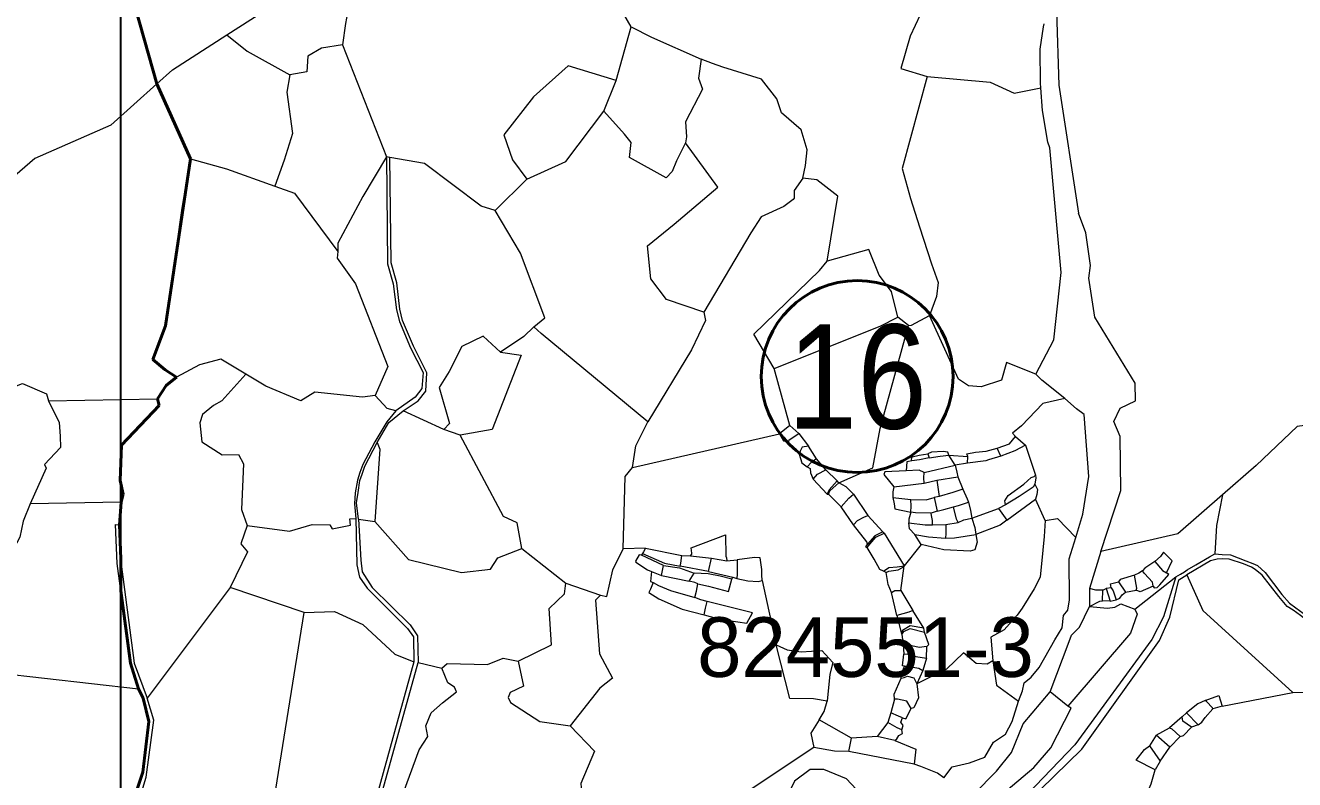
# Model space of a CAD drawing. Header units: metres. Extents: x 548568 to 557107, y 1817749 to 1829427.
# Drawn here: x 552936 to 553788, y 1823411 to 1823918 of the extents above; entities that cross this region are included whole.
import ezdxf
from ezdxf.enums import TextEntityAlignment as Align

# ---------------------------------------------------------------- set-up
doc = ezdxf.new("R2010")
doc.units = ezdxf.units.M
doc.header["$LTSCALE"] = 28
doc.linetypes.add('LONG_DASHED', pattern=[7.5, 6, -1.5])
for name, color, linetype, lineweight in [('10', 7, 'Continuous', 13), ('23', 7, 'Continuous', 13), ('32', 7, 'Continuous', 13), ('34', 7, 'LONG_DASHED', 40), ('54', 7, 'Continuous', 25), ('63', 7, 'Continuous', 40)]:
    doc.layers.add(name, color=color, linetype=linetype, lineweight=lineweight)
doc.layers.add('55', color=7, linetype='Continuous')

msp = doc.modelspace()

# ---------------------------------------------------------------- linework, layer by layer
at = {"layer": '10'}
for p, q in [((553342.69, 1823916.5), (553329.56, 1823939.54)), ((553332.48, 1823880.46), (553342.69, 1823916.5)), ((553034.67, 1823887.68), (553071.26, 1823911.22)), ((553148.79, 1823904.42), (553178.41, 1823829.27)), ((553024.19, 1823878.27), (553046.68, 1823828.02)), ((553324.36, 1823860.03), (553332.48, 1823880.46)), ((552942.27, 1823828.16), (552889.61, 1823782.61)), ((553178.41, 1823829.27), (553162.51, 1823802.74)), ((553272.59, 1823814.37), (553251.39, 1823793.23)), ((553528.84, 1823716.05), (553521.83, 1823721.49)), ((553282.3, 1823710.53), (553277.22, 1823715.01)), ((553353.96, 1823651.39), (553282.3, 1823710.53)), ((553449.13, 1823648.76), (553438.6, 1823687.07)), ((552951.35, 1823665.49), (553024.66, 1823666.73)), ((553216.95, 1823646.23), (553189.58, 1823658.78)), ((553449.13, 1823648.76), (553442.24, 1823643.31)), ((553455.29, 1823643.37), (553449.13, 1823648.76)), ((553227.76, 1823642.29), (553216.95, 1823646.23)), ((553343.46, 1823620.71), (553442.24, 1823643.31)), ((553455.29, 1823643.37), (553461.7, 1823635)), ((553467.18, 1823626.49), (553461.7, 1823635)), ((553607.38, 1823635.65), (553614.07, 1823615.43)), ((553473.49, 1823619.08), (553467.18, 1823626.49)), ((553539.38, 1823617.28), (553560.16, 1823622.26)), ((553541.81, 1823629.71), (553542.76, 1823627.09)), ((553556.04, 1823628.97), (553568.64, 1823628.02)), ((553473.49, 1823619.08), (553481.06, 1823611.75)), ((553547.94, 1823612.13), (553562.09, 1823614.45)), ((553562.09, 1823614.45), (553565.31, 1823606.07)), ((553474.24, 1823602.68), (553464.98, 1823612.9)), ((553482.08, 1823610.29), (553481.06, 1823611.75)), ((553518.96, 1823607.59), (553539.46, 1823610.17)), ((553539.46, 1823610.17), (553547.94, 1823612.13)), ((553547.94, 1823612.13), (553549.49, 1823601.23)), ((553000.23, 1823597.37), (552939.08, 1823596.29)), ((552999.05, 1823582.21), (553000.23, 1823597.37)), ((552999.05, 1823582.21), (553000.23, 1823597.37)), ((553474.24, 1823602.68), (553475.24, 1823602.82)), ((553475.24, 1823602.82), (553483.66, 1823594.23)), ((553491.94, 1823602.69), (553501.51, 1823588.43)), ((553518.26, 1823600.59), (553530.57, 1823599.15)), ((553549.49, 1823601.23), (553546.14, 1823600.38)), ((553546.14, 1823600.38), (553548.09, 1823591.26)), ((553594.9, 1823585.16), (553614.25, 1823599.37)), ((553620.73, 1823585.1), (553614.25, 1823599.37)), ((553491.9, 1823582.02), (553483.66, 1823594.23)), ((553501.51, 1823588.43), (553511.75, 1823577.32)), ((553548.09, 1823591.26), (553544.14, 1823590.01)), ((553571.37, 1823586.71), (553589.42, 1823593.17)), ((553159.63, 1823585.88), (553170.55, 1823584.37)), ((553545.04, 1823582.17), (553553.87, 1823582.42)), ((553553.87, 1823582.42), (553562.15, 1823583.74)), ((553512.6, 1823576.63), (553511.75, 1823577.32)), ((553512.6, 1823576.63), (553525.96, 1823554.54)), ((553537.34, 1823569.01), (553533.1, 1823575.73)), ((553269.15, 1823566.29), (553298.73, 1823542.91)), ((553352.3, 1823566.54), (553337.25, 1823566.07)), ((553352.3, 1823566.54), (553376.65, 1823561.56)), ((553537.34, 1823569.01), (553525.96, 1823554.54)), ((553363.03, 1823548.11), (553364.43, 1823554.92)), ((553376.65, 1823561.56), (553382.6, 1823561.3)), ((553382.6, 1823561.3), (553396.59, 1823559.76)), ((553394.66, 1823550.77), (553396.59, 1823559.76)), ((553396.59, 1823559.76), (553406.86, 1823557.91)), ((553406.86, 1823557.91), (553413.89, 1823558.6)), ((553523.82, 1823537.98), (553525.96, 1823554.54)), ((553356.42, 1823550.89), (553363.03, 1823548.11)), ((553363.03, 1823548.11), (553381.71, 1823544.24)), ((553381.71, 1823544.24), (553385.05, 1823549.59)), ((553410.88, 1823546.93), (553413.55, 1823546.15)), ((553513.85, 1823550.08), (553512.1, 1823550.91)), ((553680.86, 1823525.59), (553708.36, 1823547.26)), ((553073.41, 1823539.95), (553017.71, 1823465.8)), ((553123.09, 1823523.17), (553073.41, 1823539.95)), ((553298.73, 1823542.91), (553322.08, 1823534.9)), ((553430.59, 1823544.77), (553440.02, 1823501.55)), ((553520.96, 1823521.14), (553517.42, 1823536.77)), ((553523.82, 1823537.98), (553531.86, 1823524.64)), ((553659.44, 1823538.36), (553661.62, 1823539.27)), ((553665.01, 1823539.84), (553661.62, 1823539.27)), ((553669.94, 1823543.79), (553674.64, 1823536.82)), ((553674.64, 1823536.82), (553681.87, 1823538.27)), ((553664.33, 1823530.91), (553668.44, 1823531.81)), ((553101.73, 1823390.47), (553123.09, 1823523.17)), ((553539.19, 1823512.82), (553531.86, 1823524.64)), ((553539.58, 1823510.05), (553539.19, 1823512.82)), ((553524.49, 1823508.48), (553525.31, 1823501.83)), ((553525.31, 1823501.83), (553525.73, 1823495.37)), ((553541.04, 1823492.51), (553541.13, 1823500.35)), ((552858.19, 1823489.25), (553011.84, 1823471.99)), ((553199.64, 1823489.66), (553215.47, 1823485.97)), ((553541.04, 1823492.51), (553538.57, 1823484.35)), ((553538.57, 1823484.35), (553534.39, 1823475.35)), ((553635.78, 1823460.44), (553624.12, 1823469.9)), ((553739.47, 1823460.25), (553787.02, 1823469.6)), ((553787.02, 1823469.6), (553805.51, 1823469.7)), ((553519.56, 1823465.12), (553517.08, 1823455.78)), ((553739.47, 1823460.25), (553733.23, 1823458.57)), ((553490.72, 1823438.88), (553468.94, 1823451.27)), ((553517.08, 1823455.78), (553515.07, 1823449.31)), ((553712.65, 1823453.08), (553704.07, 1823445.86)), ((553712.65, 1823453.08), (553715.61, 1823455.86)), ((553715.61, 1823455.86), (553723.32, 1823447.84)), ((553515.07, 1823449.31), (553507.95, 1823439.88)), ((553695.19, 1823440.93), (553704.07, 1823445.86)), ((553723.32, 1823447.84), (553718.95, 1823446.33)), ((553488.79, 1823429.8), (553490.72, 1823438.88)), ((553507.95, 1823439.88), (553490.72, 1823438.88)), ((553519.67, 1823437.29), (553507.95, 1823439.88)), ((553695.19, 1823440.93), (553690.75, 1823433.78)), ((553711.38, 1823440.08), (553704.39, 1823432.92)), ((553697.79, 1823423.37), (553694.63, 1823417.51))]:
    msp.add_line(p, q, dxfattribs=at)
for points in [[(553071.26, 1823911.22), (553141.24, 1823956.24), (553158.01, 1823971.46)], [(553177.29, 1823954.84), (553163.2, 1823938.74), (553154.16, 1823936.94), (553150.83, 1823918.76), (553148.79, 1823904.42)], [(553539.62, 1823946.58), (553539.98, 1823931.8), (553530.05, 1823910.24), (553523.66, 1823888.61), (553541.5, 1823883.28)], [(553342.69, 1823916.5), (553356.41, 1823909.63), (553389.7, 1823894.85)], [(553071.26, 1823911.22), (553084.82, 1823900.29), (553113.52, 1823884.45)], [(553148.79, 1823904.42), (553134.61, 1823902.35), (553125.44, 1823896.88), (553124.98, 1823886.35), (553113.52, 1823884.45)], [(553389.7, 1823894.85), (553387.91, 1823882.04), (553390.52, 1823874.79), (553379.09, 1823852.79), (553379.86, 1823842.62), (553379.23, 1823838.68)], [(553458.03, 1823814.84), (553459.78, 1823823.34), (553460.82, 1823834.05), (553456.77, 1823847.38), (553443.52, 1823858.83), (553440.58, 1823868.15), (553430.11, 1823881.46), (553404.18, 1823889.4), (553397.31, 1823892.05), (553389.7, 1823894.85)], [(553034.67, 1823887.68), (553024.19, 1823878.27), (553046.68, 1823828.02)], [(553332.48, 1823880.46), (553300.31, 1823890.3), (553277.06, 1823869.57), (553257.11, 1823844.15), (553262.95, 1823827.16), (553272.59, 1823814.37)], [(553024.19, 1823878.27), (552993.25, 1823850.48), (552942.27, 1823828.16)], [(553113.52, 1823884.45), (553111.38, 1823872.69), (553115.31, 1823844.87), (553109.6, 1823827.03), (553103.42, 1823809.57)], [(553541.5, 1823883.28), (553524.56, 1823821.47), (553530.3, 1823801.26), (553536.21, 1823782.17), (553544.34, 1823757.38), (553548.8, 1823744.84), (553547.62, 1823735.48), (553542.89, 1823722.66)], [(553541.5, 1823883.28), (553583.64, 1823879.48), (553599.9, 1823872.1), (553617.69, 1823875.63)], [(553272.59, 1823814.37), (553298.85, 1823826.23), (553324.36, 1823860.03)], [(553379.23, 1823838.68), (553373.12, 1823826.49), (553370.2, 1823819.33), (553366.09, 1823815.17), (553341.44, 1823828.75), (553342.56, 1823838.82), (553338.22, 1823844.54), (553324.36, 1823860.03)], [(553391.43, 1823724.86), (553366.28, 1823733.49), (553355.76, 1823747.32), (553353.54, 1823769.57), (553371.44, 1823784), (553400.91, 1823808.82), (553379.23, 1823838.68)], [(553037.26, 1823681.29), (553029.81, 1823686.15), (553021.49, 1823693.22), (553029.86, 1823715.8), (553041.13, 1823794.77), (553046.68, 1823828.02)], [(553037.26, 1823681.29), (553029.81, 1823686.15), (553021.49, 1823693.22), (553029.86, 1823715.8), (553041.13, 1823794.77), (553046.68, 1823828.02)], [(553046.68, 1823828.02), (553070.93, 1823821.24), (553103.42, 1823809.57)], [(553251.39, 1823793.23), (553241.91, 1823796.15), (553203.89, 1823824.88), (553180.51, 1823828.89)], [(553103.42, 1823809.57), (553116.59, 1823804.93), (553145.77, 1823765.73)], [(553458.03, 1823814.84), (553452.06, 1823806.6), (553452.17, 1823801.62), (553451.47, 1823800.51), (553445.26, 1823795.98), (553429.96, 1823789.04), (553422.98, 1823778.15), (553391.43, 1823724.86)], [(553474.3, 1823759.21), (553481.39, 1823802.75), (553467.27, 1823813.73), (553458.03, 1823814.84)], [(553162.51, 1823802.74), (553145.59, 1823771.21), (553145.77, 1823765.73)], [(553277.22, 1823715.01), (553284.67, 1823721.2), (553268.26, 1823764.62), (553251.39, 1823793.23)], [(553521.83, 1823721.49), (553517.51, 1823738.89), (553509.12, 1823749.89), (553502.3, 1823766.94), (553474.3, 1823759.21)], [(553145.77, 1823765.73), (553145.28, 1823761.29), (553157.48, 1823744), (553179.3, 1823688.53), (553170.81, 1823668.88)], [(553438.6, 1823687.07), (553425.11, 1823710.1), (553469.14, 1823753.04), (553474.3, 1823759.21)], [(553391.43, 1823724.86), (553392.65, 1823719.37), (553383.25, 1823699.61), (553353.96, 1823651.39)], [(553438.6, 1823687.07), (553509.91, 1823715.47), (553521.83, 1823721.49)], [(553482.08, 1823610.29), (553505.01, 1823620.48), (553509.8, 1823646.87), (553528.84, 1823716.05)], [(553528.84, 1823716.05), (553531.01, 1823716.23), (553542.89, 1823722.66)], [(553614.43, 1823683.29), (553594.74, 1823691.22), (553591.31, 1823679.18), (553577.58, 1823674.77), (553569.07, 1823675.4), (553562.38, 1823680.03), (553542.89, 1823722.66)], [(553254.91, 1823698.08), (553243.24, 1823708.73), (553228.92, 1823701.99), (553220.51, 1823685.16), (553213.67, 1823674.31), (553220.68, 1823650.15), (553216.95, 1823646.23)], [(553277.22, 1823715.01), (553270.63, 1823708.64), (553254.91, 1823698.08)], [(553083.96, 1823683.27), (553067.15, 1823693.42), (553052.78, 1823689.56), (553037.26, 1823681.29)], [(553254.91, 1823698.08), (553268.8, 1823696.05), (553249.22, 1823646.07), (553227.76, 1823642.29)], [(553024.66, 1823666.73), (553030.45, 1823675.8), (553037.26, 1823681.29)], [(553024.66, 1823666.73), (553030.45, 1823675.8), (553037.26, 1823681.29)], [(553083.96, 1823683.27), (553067.7, 1823665.51), (553062.25, 1823662.16), (553054.8, 1823656.31), (553053.02, 1823650.61), (553054.27, 1823637.96), (553067.98, 1823629.11), (553079.05, 1823629.46), (553082.43, 1823623.03), (553081.07, 1823592.38), (553084.72, 1823581.64)], [(553170.81, 1823668.88), (553162.28, 1823667.97), (553130.14, 1823671.33), (553120.79, 1823665.41), (553097.34, 1823675.31), (553083.96, 1823683.27)], [(552892.43, 1823675.16), (552902.69, 1823679.39), (552910.96, 1823677.65), (552921.16, 1823674.04), (552929.91, 1823675.45), (552933.99, 1823677.05), (552949.99, 1823670.01), (552951.35, 1823665.49)], [(552951.35, 1823665.49), (552958.57, 1823650.81), (552959.17, 1823641.73), (552959.36, 1823633.97), (552948.81, 1823622.58), (552949.93, 1823620.14), (552939.08, 1823596.29)], [(553000.23, 1823597.37), (553001.48, 1823602.76), (552999.61, 1823611.98), (553000.51, 1823635.56), (553013.65, 1823649.3), (553025.77, 1823662.23), (553024.66, 1823666.73)], [(553000.23, 1823597.37), (553001.48, 1823602.76), (552999.61, 1823611.98), (553000.51, 1823635.56), (553013.65, 1823649.3), (553025.77, 1823662.23), (553024.66, 1823666.73)], [(553184.62, 1823658.61), (553178.84, 1823660.22), (553170.81, 1823668.88)], [(553633.88, 1823666.9), (553619.01, 1823663.59), (553604.68, 1823648.65), (553598.8, 1823643.65), (553600.83, 1823641.47)], [(553343.46, 1823620.71), (553345.74, 1823635.27), (553353.96, 1823651.39)], [(553831.68, 1823653.43), (553829.14, 1823653.43), (553789.79, 1823648.18), (553762.24, 1823621.93), (553739.78, 1823602.26)], [(553269.15, 1823566.29), (553266.06, 1823583.53), (553256.86, 1823587.83), (553227.76, 1823642.29)], [(553442.24, 1823643.31), (553444.88, 1823638.55), (553448.63, 1823637.91)], [(553448.63, 1823637.91), (553448.77, 1823639.16), (553455.29, 1823643.37)], [(553588.54, 1823633.63), (553596.63, 1823636.42), (553600.83, 1823641.47), (553607.38, 1823635.65)], [(553172.13, 1823637.34), (553173.99, 1823632.95), (553170.55, 1823584.37)], [(553455.44, 1823629.57), (553448.25, 1823636.57), (553448.63, 1823637.91)], [(553461.7, 1823635), (553457.39, 1823634.34), (553456.2, 1823631.53), (553455.44, 1823629.57)], [(553556.04, 1823628.97), (553555.28, 1823630.84), (553552.06, 1823631.44), (553544.44, 1823630.96), (553541.81, 1823629.71)], [(553568.64, 1823628.02), (553568.02, 1823629.82), (553573.78, 1823630.96), (553581.14, 1823631.55), (553588.54, 1823633.63)], [(553607.38, 1823635.65), (553600.2, 1823631.89), (553590.97, 1823628.24), (553588.54, 1823633.63)], [(553455.44, 1823629.57), (553457.31, 1823623.82), (553460.77, 1823621.15)], [(553467.18, 1823626.49), (553463.76, 1823624.3), (553460.77, 1823621.15)], [(553531.2, 1823625.07), (553527.82, 1823624.41), (553527.27, 1823618.47)], [(553531.2, 1823625.07), (553530.95, 1823626.35), (553531.36, 1823627.76), (553535.96, 1823628.81), (553541.81, 1823629.71)], [(553542.76, 1823627.09), (553536.23, 1823625.72), (553531.2, 1823625.07)], [(553542.76, 1823627.09), (553550.22, 1823628.2), (553556.04, 1823628.97)], [(553568.6, 1823623.44), (553560.16, 1823622.26), (553556.04, 1823628.97)], [(553560.16, 1823622.26), (553561.43, 1823617.5), (553562.09, 1823614.45)], [(553590.97, 1823628.24), (553582.62, 1823625.73), (553580.8, 1823625.06), (553568.6, 1823623.44), (553568.64, 1823628.02)], [(553337.25, 1823566.07), (553338.52, 1823614.61), (553343.46, 1823620.71)], [(553460.77, 1823621.15), (553462.81, 1823619.87), (553463.1, 1823616.95), (553464.98, 1823612.9)], [(553464.98, 1823612.9), (553467.86, 1823616.25), (553473.49, 1823619.08)], [(553527.27, 1823618.47), (553513.01, 1823617.67), (553512.4, 1823615.89), (553518.96, 1823607.59)], [(553539.38, 1823617.28), (553536.09, 1823618.91), (553527.27, 1823618.47)], [(553539.46, 1823610.17), (553539.27, 1823613.62), (553539.38, 1823617.28)], [(553594.11, 1823595.64), (553593.48, 1823598.25), (553595.75, 1823601.88), (553606.41, 1823609.35), (553611.24, 1823613.82), (553613.2, 1823614.65), (553614.07, 1823615.43)], [(553614.07, 1823615.43), (553614.36, 1823613.59), (553613.63, 1823609.54)], [(553481.06, 1823611.75), (553475.61, 1823605.73), (553474.24, 1823602.68)], [(553475.24, 1823602.82), (553476.17, 1823604.99), (553482.08, 1823610.29)], [(553491.94, 1823602.69), (553487.02, 1823607.6), (553482.08, 1823610.29)], [(553518.96, 1823607.59), (553518.3, 1823604.28), (553518.26, 1823600.59)], [(553565.31, 1823606.07), (553558.61, 1823603.75), (553549.49, 1823601.23)], [(553565.31, 1823606.07), (553568.3, 1823599.61), (553569.13, 1823597.38)], [(553613.63, 1823609.54), (553612.5, 1823607.36), (553603.21, 1823601.25), (553594.11, 1823595.64)], [(553613.63, 1823609.54), (553615.49, 1823605.86), (553615.05, 1823602.6), (553614.25, 1823599.37)], [(552939.08, 1823596.29), (552934.4, 1823584.56), (552932.06, 1823573.84), (552926.36, 1823562.92), (552906.7, 1823576.06), (552903.17, 1823573.53), (552890.15, 1823548.89), (552866.82, 1823506.3)], [(553483.66, 1823594.23), (553488.73, 1823599.99), (553491.94, 1823602.69)], [(553518.26, 1823600.59), (553519.33, 1823596.15), (553519.69, 1823592.98), (553530.4, 1823590.63)], [(553530.4, 1823590.63), (553530.65, 1823594.71), (553530.57, 1823599.15)], [(553530.57, 1823599.15), (553540.71, 1823598.96), (553546.14, 1823600.38)], [(553559.03, 1823594.27), (553562.42, 1823595.06), (553569.13, 1823597.38)], [(553569.13, 1823597.38), (553570.43, 1823591.76), (553571.37, 1823586.71)], [(553739.78, 1823602.26), (553709.77, 1823575.98), (553658.13, 1823564.15)], [(553739.78, 1823602.26), (553735.78, 1823581.68), (553734.59, 1823562.57)], [(553491.9, 1823582.02), (553494.72, 1823585.14), (553498.81, 1823587.25), (553501.51, 1823588.43)], [(553530.4, 1823590.63), (553529.08, 1823585.99), (553529.18, 1823583.41)], [(553544.14, 1823590.01), (553533.59, 1823590.13), (553530.4, 1823590.63)], [(553545.04, 1823582.17), (553544.99, 1823585.09), (553544.24, 1823588.46), (553544.14, 1823590.01)], [(553548.09, 1823591.26), (553552.62, 1823592.48), (553559.03, 1823594.27)], [(553562.15, 1823583.74), (553561.2, 1823585.9), (553559.03, 1823594.27)], [(553594.11, 1823595.64), (553589.42, 1823593.17), (553594.9, 1823585.16)], [(553084.72, 1823581.64), (553080.47, 1823569.27), (553084.92, 1823563.97), (553073.41, 1823539.95)], [(553084.72, 1823581.64), (553113.19, 1823577.83), (553128.42, 1823582.26), (553140.21, 1823582.06), (553141.95, 1823579.45), (553154.08, 1823581.82), (553153.8, 1823586.26), (553157.69, 1823586.41)], [(553170.55, 1823584.37), (553193.04, 1823558.92), (553228.69, 1823550.14), (553248.24, 1823552.37), (553253.17, 1823560.01), (553269.15, 1823566.29)], [(553501.39, 1823569.07), (553500.91, 1823570.65), (553491.9, 1823582.02)], [(553533.1, 1823575.73), (553529.55, 1823579.43), (553529.18, 1823583.41)], [(553529.18, 1823583.41), (553540.04, 1823582.19), (553545.04, 1823582.17)], [(553553.87, 1823582.42), (553553.9, 1823576.24), (553553.82, 1823573.23)], [(553562.15, 1823583.74), (553566.05, 1823585.55), (553571.37, 1823586.71)], [(553571.37, 1823586.71), (553573.5, 1823580.3), (553574.1, 1823575.73)], [(553594.9, 1823585.16), (553590.35, 1823581.83), (553574.1, 1823575.73)], [(553620.73, 1823585.1), (553620.1, 1823574.29), (553619.06, 1823565.21), (553617.25, 1823546.89), (553613.24, 1823539.05), (553605.29, 1823526.12), (553601.79, 1823521.43), (553593.13, 1823511.54), (553584.08, 1823506.62), (553585.54, 1823490.89)], [(553620.73, 1823585.1), (553628.91, 1823586.41), (553641.18, 1823573.73)], [(553382.6, 1823561.3), (553383.33, 1823562.49), (553383.5, 1823563.16), (553382.93, 1823566.79), (553406.02, 1823575.34), (553406.32, 1823561.06), (553406.66, 1823559.9), (553406.86, 1823557.91)], [(553501.21, 1823566.81), (553503.01, 1823569.07), (553506.93, 1823573.84), (553512.6, 1823576.63)], [(553511.75, 1823577.32), (553506.29, 1823574.78), (553501.39, 1823569.07)], [(553533.1, 1823575.73), (553542.27, 1823574.08), (553553.82, 1823573.23)], [(553574.1, 1823575.73), (553575.01, 1823570.59), (553573.42, 1823565.42), (553570.24, 1823564.46), (553552.61, 1823565.26), (553537.34, 1823569.01)], [(553553.82, 1823573.23), (553559.88, 1823573.41), (553574.1, 1823575.73)], [(553322.08, 1823534.9), (553326.23, 1823534.06), (553330.44, 1823551.86), (553337.25, 1823566.07)], [(553349.6, 1823561.76), (553348.06, 1823562), (553345.57, 1823557.77), (553345.69, 1823556.99), (553353.7, 1823551.98), (553356.42, 1823550.89)], [(553352.3, 1823566.54), (553350.85, 1823563.89), (553350.23, 1823562.8)], [(553501.39, 1823569.07), (553500.12, 1823567.65), (553501.21, 1823566.81)], [(553512.1, 1823550.91), (553509.68, 1823552.12), (553505.92, 1823558.98), (553501.21, 1823566.81)], [(553702.15, 1823549.89), (553705.89, 1823557.85), (553700.06, 1823563.69), (553698.01, 1823560.8), (553694.29, 1823557.41)], [(553375.6, 1823554.41), (553376.03, 1823556.38), (553376.65, 1823561.56)], [(553413.89, 1823558.6), (553413.77, 1823548.91), (553413.55, 1823546.15)], [(553430.59, 1823544.77), (553430.41, 1823548.45), (553430.36, 1823552.21), (553429.18, 1823559.97), (553425.44, 1823560.08), (553413.89, 1823558.6)], [(553512.1, 1823550.91), (553515.58, 1823553.36), (553521.3, 1823553.99), (553525.96, 1823554.54)], [(553513.85, 1823550.08), (553515.77, 1823550.99), (553521.99, 1823551.88), (553524.82, 1823553.51), (553525.96, 1823554.54)], [(553694.29, 1823557.41), (553687.66, 1823553.11), (553686.04, 1823551.21)], [(553694.29, 1823557.41), (553699.53, 1823551.5), (553702.15, 1823549.89)], [(553356.42, 1823550.89), (553355.72, 1823544.17), (553357.43, 1823543.43)], [(553387.43, 1823542.51), (553394.68, 1823541.01), (553407.94, 1823537.36), (553410.24, 1823545.68)], [(553413.55, 1823546.15), (553421.01, 1823544.43), (553427.84, 1823544.12), (553430.59, 1823544.77)], [(553517.42, 1823536.77), (553515.21, 1823542.11), (553513.85, 1823550.08)], [(553680.63, 1823548.37), (553671.01, 1823545.46), (553669.94, 1823543.79)], [(553686.04, 1823551.21), (553683.64, 1823549.65), (553680.63, 1823548.37)], [(553681.87, 1823538.27), (553682.2, 1823539.59), (553680.63, 1823548.37)], [(553693.16, 1823540.86), (553692.76, 1823543.59), (553687.44, 1823549.44), (553686.04, 1823551.21)], [(553693.16, 1823540.86), (553693.93, 1823539.88), (553695.8, 1823540.14), (553697.7, 1823541.79), (553703.64, 1823548.8), (553702.15, 1823549.89)], [(553715.9, 1823548.53), (553726.62, 1823524.65), (553787.02, 1823469.6)], [(553266.89, 1823490.53), (553289.21, 1823501.54), (553287.69, 1823525.94), (553297.86, 1823535.75), (553298.73, 1823542.91)], [(553357.43, 1823543.43), (553355.61, 1823538.83), (553354.57, 1823536.74), (553361.3, 1823532.34), (553376.99, 1823525.38), (553391.67, 1823521.76)], [(553357.43, 1823543.43), (553361.09, 1823541.43), (553369.08, 1823538.07), (553385.47, 1823533.22)], [(553387.43, 1823542.51), (553385.46, 1823543.37), (553381.71, 1823544.24)], [(553385.47, 1823533.22), (553386.48, 1823537.54), (553387.43, 1823542.51)], [(553517.42, 1823536.77), (553519.8, 1823537.94), (553523.82, 1823537.98)], [(553659.44, 1823538.36), (553654.74, 1823538.35), (553650.43, 1823539.47)], [(553661.62, 1823539.27), (553664.33, 1823530.91), (553659.16, 1823531.19), (553659.44, 1823538.36)], [(553665.01, 1823539.84), (553664.57, 1823542.48), (553669.94, 1823543.79)], [(553665.01, 1823539.84), (553666.22, 1823537.77), (553668.44, 1823531.81)], [(553668.44, 1823531.81), (553670.75, 1823532.96), (553672.33, 1823535.19), (553674.64, 1823536.82)], [(553693.16, 1823540.86), (553684.55, 1823537.03), (553681.87, 1823538.27)], [(553322.08, 1823534.9), (553318.71, 1823531.45), (553321.42, 1823495.6), (553330.1, 1823479.04), (553321.7, 1823472.46), (553301.64, 1823447.13)], [(553393.79, 1823530.53), (553389.44, 1823531.83), (553385.47, 1823533.22)], [(553391.67, 1823521.76), (553402.13, 1823518.88), (553420.37, 1823516.13), (553424.16, 1823522.98), (553393.79, 1823530.53)], [(553391.67, 1823521.76), (553392.65, 1823526.13), (553393.79, 1823530.53)], [(553650.52, 1823527.24), (553657.4, 1823530.78), (553659.16, 1823531.19)], [(553650.52, 1823527.24), (553662.53, 1823526.07), (553667.34, 1823526.79), (553671.46, 1823529), (553680.86, 1823525.59)], [(553123.09, 1823523.17), (553143.44, 1823524), (553162.55, 1823515.24), (553183.88, 1823495.31), (553196.63, 1823490.1)], [(553531.86, 1823524.64), (553529.06, 1823523.37), (553520.96, 1823521.14)], [(553520.96, 1823521.14), (553523.96, 1823509.78), (553524.49, 1823508.48)], [(553680.86, 1823525.59), (553682.41, 1823522.03), (553678.06, 1823509.32), (553635.78, 1823460.44)], [(553539.19, 1823512.82), (553529.91, 1823514.19), (553524.86, 1823511.12), (553523.96, 1823509.78)], [(553524.49, 1823508.48), (553525.8, 1823510.47), (553530.12, 1823512.45), (553539.58, 1823510.05)], [(553541.13, 1823500.35), (553542.48, 1823501.85), (553539.58, 1823510.05)], [(553474.36, 1823463.77), (553465.05, 1823465.2), (553449.19, 1823465.42), (553440.02, 1823501.55)], [(553440.02, 1823501.55), (553447.38, 1823498.1), (553456.88, 1823496.87), (553470.6, 1823497.8), (553478.04, 1823489.59), (553476.06, 1823481.89), (553474.36, 1823463.77)], [(553526.19, 1823487.2), (553524.85, 1823487.33), (553525.73, 1823495.37)], [(553541.13, 1823500.35), (553536, 1823499.84), (553529.04, 1823501.2), (553525.31, 1823501.83)], [(553525.73, 1823495.37), (553528.77, 1823495.4), (553533.76, 1823493.67), (553541.04, 1823492.51)], [(553585.54, 1823490.89), (553581.78, 1823488.6), (553574.28, 1823488.96), (553565.81, 1823496.06), (553554.38, 1823485.26), (553534.39, 1823475.35)], [(553187.22, 1823395.64), (553200.19, 1823431.04), (553206.13, 1823440), (553204.85, 1823447.2), (553208.33, 1823455.89), (553216.06, 1823462.58), (553225.39, 1823470.03), (553224.01, 1823473.03), (553219.54, 1823475.91), (553215.47, 1823485.97)], [(553215.47, 1823485.97), (553219.07, 1823488.98), (553246.24, 1823488.42), (553256.6, 1823492.61), (553266.89, 1823490.53)], [(553266.89, 1823490.53), (553270.46, 1823473.72), (553261.39, 1823469.61), (553259.98, 1823466.23), (553261.61, 1823462.82), (553281.25, 1823450.07), (553301.64, 1823447.13)], [(553523.94, 1823479.16), (553524.25, 1823481.7), (553526.19, 1823487.2)], [(553526.19, 1823487.2), (553527.5, 1823487.16), (553535.92, 1823485.76), (553538.57, 1823484.35)], [(553585.54, 1823490.89), (553588.07, 1823474.39), (553602.83, 1823463.6)], [(553519.56, 1823465.12), (553519.2, 1823468.47), (553523.94, 1823479.16)], [(553523.94, 1823479.16), (553526.06, 1823479.62), (553528.28, 1823480.58), (553532.37, 1823479.4), (553534.39, 1823475.35)], [(553534.39, 1823475.35), (553535.59, 1823465.83), (553532.53, 1823459.23), (553530.71, 1823458.71)], [(553468.94, 1823451.27), (553472.37, 1823456.85), (553474.36, 1823463.77)], [(553530.71, 1823458.71), (553527.85, 1823463.73), (553521.51, 1823465.02), (553519.56, 1823465.12)], [(553581.58, 1823392.59), (553613.01, 1823419.11), (553624.56, 1823432.42), (553638.23, 1823458.95), (553635.78, 1823460.44)], [(553728.07, 1823464.1), (553723.18, 1823461.9), (553715.61, 1823455.86)], [(553728.07, 1823464.1), (553737.28, 1823467.55), (553739.47, 1823460.25)], [(553733.23, 1823458.57), (553733.06, 1823459.25), (553728.95, 1823463.56), (553728.07, 1823464.1)], [(553468.94, 1823451.27), (553463.2, 1823442.11), (553465.43, 1823432.56)], [(553524.97, 1823452.55), (553522.27, 1823453.72), (553517.08, 1823455.78)], [(553524.47, 1823444.49), (553525.22, 1823447.43), (553523.72, 1823449.49), (553524.97, 1823452.55)], [(553524.97, 1823452.55), (553527.19, 1823451.89), (553530.71, 1823458.71)], [(553718.95, 1823446.33), (553713.03, 1823450.18), (553712.65, 1823453.08)], [(553723.32, 1823447.84), (553725.94, 1823449.56), (553728.02, 1823452.78), (553733.23, 1823458.57)], [(553301.64, 1823447.13), (553317.96, 1823430.15), (553308.79, 1823408.34), (553310.17, 1823392.35), (553313.36, 1823388.78), (553307.66, 1823384.26)], [(553524.47, 1823444.49), (553521.35, 1823445.79), (553515.07, 1823449.31)], [(553519.67, 1823437.29), (553521.03, 1823438.48), (553522.3, 1823440.54), (553524.89, 1823441.95), (553524.47, 1823444.49)], [(553704.07, 1823445.86), (553705.64, 1823445.06), (553711.38, 1823440.08)], [(553711.38, 1823440.08), (553713.55, 1823440.74), (553718.95, 1823446.33)], [(553519.67, 1823437.29), (553533.86, 1823431.52), (553532.77, 1823421.48)], [(553690.75, 1823433.78), (553697.79, 1823423.37), (553704.39, 1823432.92), (553695.19, 1823440.93)], [(553694.63, 1823417.51), (553681.88, 1823424.07), (553687.29, 1823431.15), (553690.75, 1823433.78)], [(553664.97, 1823369.73), (553676.11, 1823388.42), (553681.71, 1823392.08), (553689.07, 1823401.85), (553691.85, 1823408.26), (553694.63, 1823417.51)]]:
    msp.add_lwpolyline(points, dxfattribs=at)
at = {"layer": '23'}
for p, q in [((553180.51, 1823828.89), (553178.41, 1823829.27)), ((553000, 1823559.21), (552999.05, 1823582.21)), ((553000, 1823559.21), (552999.05, 1823582.21)), ((553350.23, 1823562.8), (553349.6, 1823561.76)), ((553364.43, 1823554.92), (553349.6, 1823561.76)), ((553394.66, 1823550.77), (553375.6, 1823554.41)), ((553394.66, 1823550.77), (553410.88, 1823546.93)), ((553410.24, 1823545.68), (553410.88, 1823546.93)), ((553196.63, 1823490.1), (553169.15, 1823390.01)), ((553172.05, 1823390.51), (553199.64, 1823489.66))]:
    msp.add_line(p, q, dxfattribs=at)
for points in [[(553178.41, 1823829.27), (553179, 1823757.5), (553182.86, 1823743.92), (553185.06, 1823726.58), (553187.15, 1823718.65), (553194.54, 1823700.99), (553203.05, 1823684.35), (553202.03, 1823673.66), (553197.65, 1823667.84), (553184.62, 1823658.61)], [(553189.58, 1823658.78), (553199.65, 1823665.39), (553204.85, 1823671.95), (553205.39, 1823684.21), (553196.47, 1823702.13), (553189.22, 1823719.32), (553187.41, 1823727.06), (553185.2, 1823744.55), (553181.57, 1823758.07), (553180.51, 1823828.89)], [(553184.62, 1823658.61), (553178.48, 1823651.19), (553170.48, 1823637.83), (553162.53, 1823622.67), (553160.52, 1823617.2), (553158.86, 1823612.16), (553157.43, 1823603.64), (553156.84, 1823596.3), (553157.69, 1823586.41)], [(553172.13, 1823637.34), (553179.98, 1823650.84), (553189.58, 1823658.78)], [(553159.63, 1823585.88), (553158.16, 1823596.83), (553159.33, 1823603.82), (553160.54, 1823611.86), (553161.92, 1823616.24), (553163.89, 1823621.48), (553172.13, 1823637.34)], [(553000, 1823537.9), (552997.55, 1823556.13), (552996.46, 1823582.31), (552999.05, 1823582.21)], [(553157.69, 1823586.41), (553158.43, 1823555.15), (553160.28, 1823547), (553165.33, 1823539.61), (553192.38, 1823512.55), (553196.43, 1823506.96), (553196.63, 1823490.1)], [(553159.63, 1823585.88), (553161.07, 1823558.32), (553162.12, 1823550.55), (553168.63, 1823540.05), (553194.16, 1823514.9), (553199.22, 1823507.62), (553199.64, 1823489.66)], [(553350.23, 1823562.8), (553365.1, 1823556.3), (553375.6, 1823554.41)], [(553708.36, 1823547.26), (553711.46, 1823548.92), (553714.21, 1823550.5), (553716.11, 1823551.89), (553721.75, 1823555.16), (553730.92, 1823560.64), (553734.59, 1823562.57)], [(553734.59, 1823562.57), (553739.53, 1823562.25), (553745.02, 1823562.03), (553755.48, 1823557.88), (553760.14, 1823556.22), (553763.24, 1823554.77), (553768.41, 1823550.06), (553779.63, 1823535.42), (553784.82, 1823529.49), (553789.06, 1823526.48), (553793.87, 1823522.81), (553819.42, 1823507.1)], [(553000, 1823559.21), (553000.14, 1823555.82), (553008.92, 1823489.25), (553017.71, 1823465.8)], [(553364.43, 1823554.92), (553375.15, 1823553.14), (553385.05, 1823549.59)], [(553817.27, 1823501.85), (553792.08, 1823521.2), (553787.23, 1823524.81), (553783.15, 1823527.34), (553777.63, 1823533.99), (553766.3, 1823548.22), (553761.78, 1823552.19), (553759.22, 1823553.63), (553753.83, 1823555.88), (553744.25, 1823558.97), (553739.71, 1823559.35), (553736.08, 1823559.07), (553731.6, 1823557.98), (553715.9, 1823548.53)], [(553410.24, 1823545.68), (553402.38, 1823547.66), (553394.26, 1823549.31), (553385.05, 1823549.59)], [(553708.36, 1823547.26), (553700.22, 1823520.45), (553692.27, 1823505.16), (553640.65, 1823434.42), (553587.86, 1823379.27), (553574.66, 1823369.5), (553561.27, 1823352.46), (553555.06, 1823346.52), (553538.71, 1823337.41)], [(553589.64, 1823377.06), (553645.32, 1823431.41), (553697.54, 1823504.5), (553704.34, 1823520.16), (553710.45, 1823545.22), (553715.9, 1823548.53)], [(553000, 1823537.9), (553006.55, 1823489.15), (553011.84, 1823471.99)], [(553000, 1823537.9), (553006.55, 1823489.15), (553011.84, 1823471.99)], [(553011.84, 1823471.99), (553015.05, 1823465.68), (553018.77, 1823450.11), (553014.68, 1823415.99), (553011.13, 1823405.25), (553008.15, 1823398.94), (553006.6, 1823395.56), (553003.68, 1823344.04)], [(553011.84, 1823471.99), (553015.05, 1823465.68), (553018.77, 1823450.11), (553014.68, 1823415.99), (553011.13, 1823405.25), (553008.15, 1823398.94), (553006.6, 1823395.56), (553003.68, 1823344.04)], [(553005.53, 1823299.8), (553006.87, 1823334.07), (553006.68, 1823345.03), (553010.05, 1823388.18), (553009.72, 1823393.96), (553011.57, 1823399.09), (553014.66, 1823405.25), (553017.07, 1823412.7), (553022.02, 1823450.85), (553017.71, 1823465.8)]]:
    msp.add_lwpolyline(points, dxfattribs=at)
at = {"layer": '32'}
for p, q in [((553636.79, 1823559.26), (553641.18, 1823573.73)), ((553658.13, 1823564.15), (553650.43, 1823539.47)), ((553650.43, 1823539.47), (553650.52, 1823527.24)), ((553532.77, 1823421.48), (553488.79, 1823429.8)), ((553552.54, 1823412.17), (553548.4, 1823415.44))]:
    msp.add_line(p, q, dxfattribs=at)
for points in [[(553620.23, 1824000), (553615.1, 1823990.86), (553615.1, 1823971.77), (553630.23, 1823942.81), (553628.25, 1823927.01), (553629.9, 1823877.32), (553643.15, 1823791.5)], [(553617.69, 1823875.63), (553617.42, 1823878.82), (553617.34, 1823901.65), (553619.53, 1823916.54), (553620.05, 1823918.6)], [(553623.86, 1823835.26), (553622.52, 1823839.07), (553618.97, 1823860.38), (553617.69, 1823875.63)], [(553614.43, 1823683.29), (553626.56, 1823706.26), (553631.3, 1823751.58), (553623.86, 1823835.26)], [(553649.89, 1823747.82), (553651.01, 1823756.35), (553647.93, 1823778.26), (553643.15, 1823791.5)], [(553658.13, 1823564.15), (553671.5, 1823605.14), (553671, 1823641.51), (553666.78, 1823651.54), (553670.94, 1823660.39), (553681.32, 1823665.47), (553681.01, 1823677.35), (553653.94, 1823721.54), (553649.89, 1823747.82)], [(553633.88, 1823666.9), (553618.47, 1823679.38), (553614.43, 1823683.29)], [(553646.82, 1823656.33), (553641.6, 1823659.95), (553633.88, 1823666.9)], [(553641.18, 1823573.73), (553645.88, 1823589.26), (553650.06, 1823614.62), (553646.82, 1823656.33)], [(553602.83, 1823463.6), (553605.44, 1823470.74), (553606.66, 1823476.08), (553611.24, 1823479.85), (553616.71, 1823486.26), (553627.06, 1823504.99), (553631.99, 1823512.98), (553633.04, 1823521.16), (553635.82, 1823524.73), (553637.01, 1823531.86), (553636.79, 1823559.26)], [(553624.12, 1823469.9), (553636.86, 1823503.73), (553638.26, 1823508.08), (553643.65, 1823513.41), (553650.52, 1823527.24)], [(553572.71, 1823401.35), (553588.08, 1823416.79), (553598.02, 1823429.31), (553605.98, 1823448.56), (553624.12, 1823469.9)], [(553552.54, 1823412.17), (553558.28, 1823419.59), (553569.79, 1823422.36), (553580.26, 1823426.02), (553585.94, 1823436.11), (553593.93, 1823441.5), (553598.41, 1823450.05), (553602.83, 1823463.6)], [(553465.43, 1823432.56), (553385.04, 1823379.03), (553365.91, 1823367.25), (553340.24, 1823353.1)], [(553488.79, 1823429.8), (553479.2, 1823430.02), (553465.43, 1823432.56)], [(553497.19, 1823400.93), (553487.21, 1823411.54), (553471.99, 1823417.89), (553462.94, 1823417.91), (553452.4, 1823409.89), (553446.26, 1823397.41), (553427.35, 1823382.62)], [(553548.4, 1823415.44), (553537.15, 1823419.82), (553532.77, 1823421.48)]]:
    msp.add_lwpolyline(points, dxfattribs=at)
at = {"layer": '34'}
for q in [(553003.08, 1823953.4), (553046.68, 1823828.02)]:
    msp.add_line((553024.19, 1823878.27), q, dxfattribs=at)
msp.add_lwpolyline([(553046.68, 1823828.02), (553029.86, 1823715.8), (553021.49, 1823693.22), (553029.81, 1823686.15), (553037.26, 1823681.29), (553030.45, 1823675.8), (553024.66, 1823666.73), (553025.77, 1823662.23), (553000.51, 1823635.56), (552999.61, 1823611.98), (553001.48, 1823602.76), (553000.23, 1823597.37), (552999.05, 1823582.21), (553000, 1823559.21), (553000, 1823537.9), (553006.55, 1823489.15), (553011.84, 1823471.99), (553015.05, 1823465.68), (553018.77, 1823450.11), (553014.68, 1823415.99), (553011.13, 1823405.25)], dxfattribs=at)
at = {"layer": '54'}
msp.add_line((553000, 1820000), (553000, 1825000), dxfattribs=at)
at = {"layer": '63'}
msp.add_circle((553494.45, 1823681.71), 64.42, dxfattribs=at)

# ---------------------------------------------------------------- texts
at = {"layer": '34', "width": 0.9}
msp.add_text('16', height=70, dxfattribs=at).set_placement((553494.45, 1823646.71), align=Align.CENTER)
at = {"layer": '55'}
msp.add_text('824551-3', height=40, dxfattribs=at).set_placement((553500, 1823480), align=Align.CENTER)

doc.saveas('drawing.dxf')
